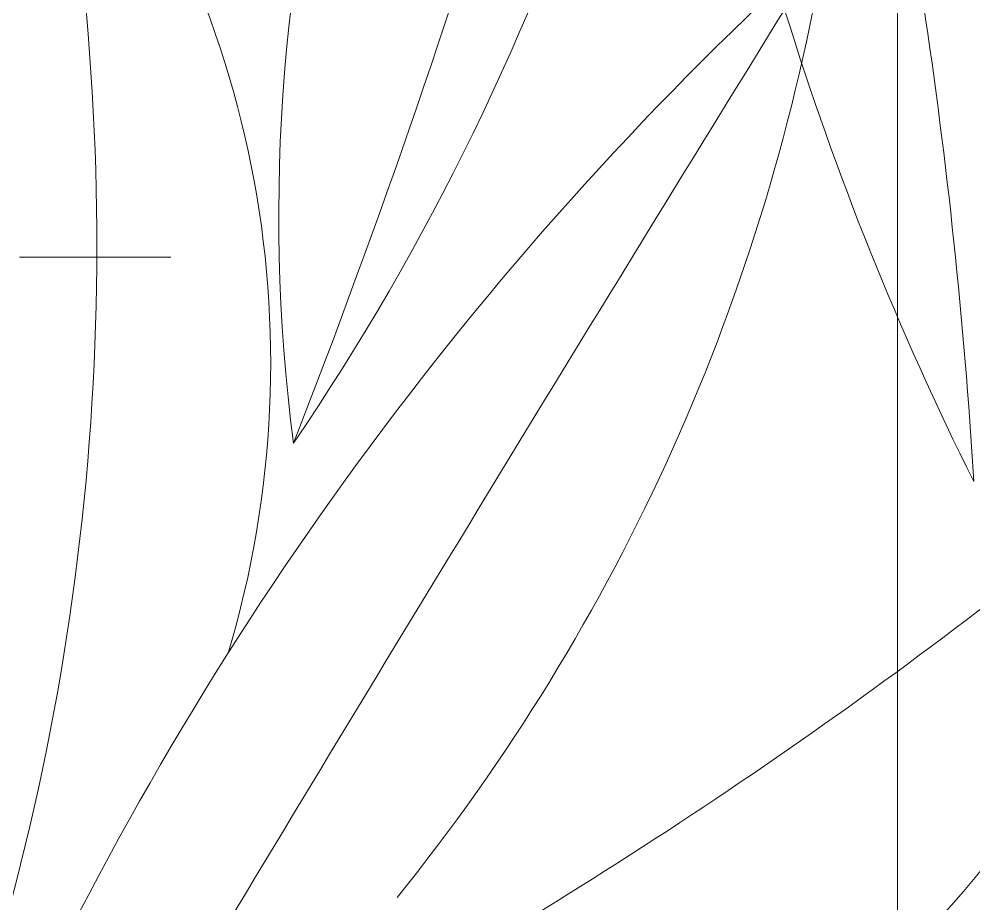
# Model space of a CAD drawing. Header units: millimetres. Extents: x 5359 to 218750, y -16347 to 109893.
# Drawn here: x 60490.5 to 60666.7, y 52771.5 to 52934.7 of the extents above; entities that cross this region are included whole.
import ezdxf

# ---------------------------------------------------------------- set-up
doc = ezdxf.new("R2010")
doc.units = ezdxf.units.MM
for name, color, linetype, lineweight in [('A-FLOR-PATT', 8, 'Continuous', 9), ('A-WALL', 113, 'Continuous', 9), ('G-IMPT', 8, 'Continuous', 9), ('L-PLNT', 71, 'Continuous', 9)]:
    doc.layers.add(name, color=color, linetype=linetype, lineweight=lineweight)

# ---------------------------------------------------------------- blocks, each defined once
blk = doc.blocks.new('CAY DUA VAN PHAT - CAY DUA VAN PHAT_dwg-V330-TKCS_MB ĐỊNH VỊ CỔNG-HÀNG RÀO')
at = {"layer": 'G-IMPT'}
for centre, radius, start, end in [((779.81, 1288.74), 567.56, 199.0692, 255.8486), ((478.87, -252.08), 1051.7, 89.46131, 109.98389), ((311.62, 1657.04), 940.58, 258.21063, 286.24623), ((1139.97, -402.53), 1267.2, 115.21824, 137.85612), ((354.97, 1024.5), 372.19, 230.7445, 286.7036), ((17875.27, -28108.81), 33583.9, 121.033453, 121.755144), ((300.46, -7.06), 656.38, 82.64497, 130.22753), ((-760.74, 3572.92), 3144.94, 281.76683, 291.3553), ((-128.19, 1396.14), 910.32, 271.06337, 304.27673), ((308.23, 679.24), 371.77, 282.004, 349.47), ((76.52, 1194.14), 756.6, 279.42347, 308.93899), ((-1078.81, 1555.76), 1918.95, 319.73906, 330.06235), ((354.24, 677.65), 363.4, 274.943, 339.2141), ((-109.01, -621.37), 1134.17, 63.40929, 82.21971), ((-208.71, -123.73), 622.53, 32.2613, 76.62972), ((421.34, 867.87), 667.4, 217.05305, 261.06763), ((-3546.81, -5190.94), 6639.96, 54.408023, 58.453572), ((521.93, 2402.9), 2013.85, 256.40514, 266.49049)]:
    blk.add_arc(centre, radius, start, end, dxfattribs=at)
blk = doc.blocks.new('CAY DUA VAN PHAT - CAY DUA VAN PHAT-V336-TKCS_MB ĐỊNH VỊ CỔNG-HÀNG RÀO')
at = {"extrusion": (0, 0, -1), "xscale": 0.5, "yscale": 0.5, "zscale": -0.5, "rotation": 180}
blk.add_blockref('CAY DUA VAN PHAT - CAY DUA VAN PHAT_dwg-V330-TKCS_MB ĐỊNH VỊ CỔNG-HÀNG RÀO', (151.82, 370.52), dxfattribs=at)

msp = doc.modelspace()

# ---------------------------------------------------------------- hatches: boundary and pattern name
at = {"layer": 'A-FLOR-PATT'}
h = msp.add_hatch(dxfattribs=at)
h.set_pattern_fill('FP_14', color=256, style=0, pattern_type=2)
h.set_pattern_definition([(0, (167.64, 11.2), (558.8, 558.8), [83.82, -16.764, 22.352, -16.764, -419.1]), (0, (167.64, 11.2), (558.8, 558.8), [-139.7, 83.82, -335.28]), (0, (139.7, 27.94), (558.8, 558.8), [55.88, -41.91, 83.82, -41.91, -335.28]), (0, (139.7, 27.94), (558.8, 558.8), [-223.52, 55.88, -279.4]), (0, (335.3, 251.46), (558.8, 558.8), [69.85, -27.94, 69.85, -391.16]), (0, (55.9, 363.2), (558.8, 558.8), [27.94, -55.88, 27.94, -447.04]), (90, (111.76, 363.2), (-558.8, 558.8), [50.292, -508.508]), (90, (279.4, 27.94), (-558.8, 558.8), [55.88, -502.92]), (90, (419.1, 251.46), (-558.8, 558.8), [55.88, -502.92]), (45, (352.04, 22.35), (0, 558.7996), [55.88, -734.383]), (135, (206.76, 22.35), (-558.7996, 0), [55.88, -734.383]), (63.435, (335.28, 25.15), (-0.0005, 558.8001), [55.88, -1193.635]), (75.964, (307.34, 27.94), (-0.00237, 558.80038), [55.88, -2248.111]), (75.964, (447.04, 251.46), (-0.00237, 558.80038), [44.704, -2259.287]), (75.964, (122.94, 363.22), (-0.00237, 558.80038), [39.116, -2264.875]), (104.036, (251.46, 27.94), (0.00237, 558.80038), [55.88, -2248.111]), (104.036, (391.16, 251.46), (0.00237, 558.80038), [44.704, -2259.287]), (104.036, (100.58, 363.22), (0.00237, 558.80038), [39.116, -2264.875]), (116.565, (223.52, 25.15), (0.0005, 558.8001), [55.88, -1193.634])])
h.paths.add_polyline_path([(60645.3, 50657.93), (60652.56, 50657.93), (60652.56, 55286.31), (60252.49, 55286.31), (60252.49, 53311.94), (60452.49, 53311.94), (60452.49, 50657.93)])

# ---------------------------------------------------------------- linework, layer by layer
at = {"layer": 'A-WALL'}
msp.add_line((60652.56, 50657.93), (60652.56, 55286.31), dxfattribs=at)

# ---------------------------------------------------------------- block references
at = {"layer": 'L-PLNT', "rotation": 270.0000000000003}
msp.add_blockref('CAY DUA VAN PHAT - CAY DUA VAN PHAT-V336-TKCS_MB ĐỊNH VỊ CỔNG-HÀNG RÀO', (60492.56, 52896.94), dxfattribs=at)

doc.saveas('drawing.dxf')
